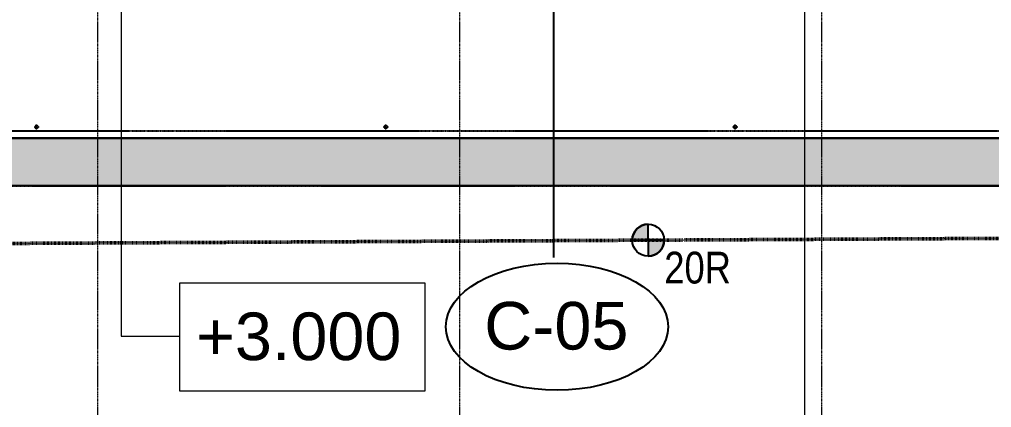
# Model space of a CAD drawing. Header units: millimetres. Extents: x 813027 to 1148939, y -931049 to -10.
# Drawn here: x 974771 to 1005388, y -127742 to -115510 of the extents above; entities that cross this region are included whole.
import ezdxf

# ---------------------------------------------------------------- set-up
doc = ezdxf.new("R2010")
doc.units = ezdxf.units.MM
for name, pattern in [('DPA_Boundary 100', [7.5, 0, -1.5, 3, -1.5, 0, -1.5]), ('DPA_Grid _ Level 500', [5.5, 2.75, -0.75, 1.25, -0.75]), ('DPA_Hidden 100', [6, 4, -2])]:
    doc.linetypes.add(name, pattern=pattern)
for name, color, linetype, lineweight in [('A-ANNO-NOTE', 3, 'Continuous', 25), ('A-DETL', 1, 'Continuous', 25), ('A-WALL-PATT', 1, 'Continuous', 25), ('G-ANNO-TEXT', 3, 'Continuous', 9), ('I-WALL', 5, 'Continuous', 25), ('P-PIPE', 2, 'Continuous', 9), ('P-PIPE-CNTR', 2, 'Continuous', 9), ('S-GRID', 251, 'Continuous', 9), ('WALL-A', 3, 'Continuous', 25)]:
    doc.layers.add(name, color=color, linetype=linetype, lineweight=lineweight)
doc.styles.add('Arial Narrow_1', font='ARIALN.TTF', dxfattribs={"height": 1000})
doc.styles.add('Arial_1', font='arial.ttf', dxfattribs={"height": 1500})
pattern_1 = [(50, (-6.3, 1.8), (4554.602, -398.476), [476.25, -5238.75]), (355, (-6.3, 2), (-881.071, 4776.42), [381, -4191]), (100.451, (373, -31.4), (3673.565, 4377.916), [404.75, -4452.252]), (46.184, (-6.3, 1272), (6776.978, -1051.07), [714.375, -7858.125]), (96.636, (558.4, 1184), (5935.065, 6185.69), [607.126, -6678.38]), (351.184, (-6, 1272), (5935.12, 6185.636), [571.5, -6286.5]), (21, (628.7, 954.3), (3790.359, -2556.63), [476.25, -5238.75]), (326, (628.7, 954.3), (1545.052, 4604.703), [381, -4191]), (71.451, (944.5, 741.2), (5335.428, 2048.032), [404.75, -4452.252]), (37.5, (-6.3, 1.8), (77.215, 2113.876), [16.764, -4123.436, 16.764, -4237.736, -4206.875]), (37.5, (-6.3, 1.8), (77.215, 2113.876), [-8394.7, 16.764, -4190.111]), (7.5, (-6.3, 1.8), (1670.4916, 2504.5144), [16.764, -2408.936, 16.764, -4028.186, -1603.375]), (7.5, (-6.3, 1.8), (1670.4916, 2504.5144), [-6470.65, 16.764, -1586.611]), (327.5, (-1422.4, 1.8), (3389.7725, -143.2234), [16.764, -1570.736, 16.764, -4936.236, -6572.25]), (327.5, (-1422.4, 1.8), (3389.7725, -143.2234), [-6540.5, 16.764, -6555.486]), (317.5, (-2057.4, 1.8), (3703.232, 635.667), [16.764, -2046.986, 16.764, -3272.536, -4667.25]), (317.5, (-2057.4, 1.8), (3703.232, 635.667), [-5353.05, 16.764, -4650.486])]

# ---------------------------------------------------------------- blocks, each defined once
blk = doc.blocks.new('DPA-AR_Ceiling Tags - Ceiling Tags-15141860-4160 - LOWER PLATFORM LEVEL - REFLECTED CEILING GENERAL PLAN')
at = {"layer": 'A-ANNO-NOTE'}
blk.add_ellipse((0, 0), major_axis=(-7, 0), ratio=0.571429, dxfattribs=at)
blk = doc.blocks.new('DPA-AR_GM_ROW_Node - Micro-12676128-4160 - LOWER PLATFORM LEVEL - REFLECTED CEILING GENERAL PLAN')
at = {"layer": 'A-ANNO-NOTE', "lineweight": 9}
h = blk.add_hatch(color=256, dxfattribs=at)
edge = h.paths.add_edge_path()
edge.add_line((1, 0), (0, 0))
edge.add_line((0, 0), (0, 1))
edge.add_arc((0, 0), 1, 0, 90, ccw=False)
h = blk.add_hatch(color=256, dxfattribs=at)
edge = h.paths.add_edge_path()
edge.add_line((-1, 0), (0, 0))
edge.add_line((0, 0), (0, -1))
edge.add_arc((0, 0), 1, 180, 270, ccw=False)
at = {"layer": 'A-ANNO-NOTE'}
for p, q in [((0, 1), (0, 0)), ((0, 0), (-1, 0)), ((0, -1), (0, 0)), ((0, 0), (1, 0))]:
    blk.add_line(p, q, dxfattribs=at)
blk.add_circle((0, 0), 1, dxfattribs=at)
for start, end in [(360, 90), (180, 270)]:
    blk.add_arc((0, 0), 1, start, end, dxfattribs=at)

msp = doc.modelspace()

# ---------------------------------------------------------------- hatches: boundary and pattern name
at = {"layer": 'A-WALL-PATT', "lineweight": 9}
h = msp.add_hatch(dxfattribs=at)
h.set_pattern_fill('FP_1', color=256, style=0, pattern_type=2)
h.set_pattern_definition(pattern_1)
h.paths.add_polyline_path([(967447.6, -120755), (1055600, -120755), (1055600, -119255), (887139.6, -119255), (887244.5, -120755), (950289.9, -120755)])
h = msp.add_hatch(dxfattribs=at)
h.set_pattern_fill('FP_1', color=256, style=0, pattern_type=2)
h.set_pattern_definition(pattern_1)
h.paths.add_polyline_path([(967447.6, -120755), (1055600, -120755), (1055600, -119255), (887139.6, -119255), (887244.5, -120755), (950289.9, -120755)])

# ---------------------------------------------------------------- linework, layer by layer
at = {"layer": 'A-ANNO-NOTE'}
msp.add_line((991596.2, -113676.6), (991596.2, -123011.4), dxfattribs=at)
at = {"layer": 'A-DETL', "linetype": 'DPA_Hidden 100'}
for p, q in [((887123.5, -119025), (1057100, -119025)), ((887244.5, -120755), (1055600, -120755))]:
    msp.add_line(p, q, dxfattribs=at)
at = {"layer": 'A-DETL', "linetype": 'DPA_Boundary 100', "lineweight": 50}
msp.add_line((887224.8, -123014.8), (1032534.6, -122273.2), dxfattribs=at)
at = {"layer": 'G-ANNO-TEXT', "color": 7}
for p, q in [((999491.2, -111829.3), (999491.2, -129364.6)), ((977972.4, -113137.1), (977972.4, -125497)), ((977972.4, -125497), (979817.5, -125497))]:
    msp.add_line(p, q, dxfattribs=at)
at = {"layer": 'G-ANNO-TEXT', "color": 7, "flags": 128}
msp.add_lwpolyline([(979817.5, -123812.7), (987537.1, -123812.7), (987537.1, -127224.7), (979817.5, -127224.7)], close=True, dxfattribs=at)
at = {"layer": 'I-WALL'}
msp.add_line((1057100, -119255), (887139.6, -119255), dxfattribs=at)
at = {"layer": 'P-PIPE'}
for centre, start, end in [((975310, -118900), 106.95748, 196.95748), ((975310, -118900), 196.95748, 286.95748), ((975310, -118900), 16.95748, 106.95748), ((975310, -118900), 286.95748, 16.95748), ((986310, -118900), 106.95748, 196.95748), ((986310, -118900), 196.95748, 286.95748), ((986310, -118900), 16.95748, 106.95748), ((986310, -118900), 286.95748, 16.95748), ((997312.9, -118900), 106.95748, 196.95748), ((997312.9, -118900), 196.95748, 286.95748), ((997312.9, -118900), 16.95748, 106.95748), ((997312.9, -118900), 286.95748, 16.95748)]:
    msp.add_arc(centre, 54.4, start, end, dxfattribs=at)
at = {"layer": 'P-PIPE-CNTR'}
for p, q in [((975230, -118900), (975390, -118900)), ((975310, -118980), (975310, -118820)), ((986230, -118900), (986390, -118900)), ((986310, -118980), (986310, -118820)), ((997232.9, -118900), (997392.9, -118900)), ((997312.9, -118980), (997312.9, -118820))]:
    msp.add_line(p, q, dxfattribs=at)
at = {"layer": 'S-GRID', "linetype": 'DPA_Grid _ Level 500'}
for p, q in [((977240, -191381.7), (977240, -15135.4)), ((988640, -191381.7), (988640, -15135.4)), ((1000040, -191381.7), (1000040, -15135.4)), ((847220.5, -119025), (1079421.7, -119025))]:
    msp.add_line(p, q, dxfattribs=at)
at = {"layer": 'WALL-A'}
for p, q in [((887139.6, -119255), (1055600, -119255)), ((1055600, -120755), (887244.5, -120755))]:
    msp.add_line(p, q, dxfattribs=at)

# ---------------------------------------------------------------- block references
at = {"layer": 'A-ANNO-NOTE', "xscale": 500, "yscale": 500, "zscale": 500, "rotation": 90.00000000000034}
msp.add_blockref('DPA-AR_GM_ROW_Node - Micro-12676128-4160 - LOWER PLATFORM LEVEL - REFLECTED CEILING GENERAL PLAN', (994572.8, -122467), dxfattribs=at)
at = {"layer": 'A-ANNO-NOTE', "xscale": 500, "yscale": 500, "zscale": 500}
msp.add_blockref('DPA-AR_Ceiling Tags - Ceiling Tags-15141860-4160 - LOWER PLATFORM LEVEL - REFLECTED CEILING GENERAL PLAN', (991701.7, -125194.2), dxfattribs=at)

# ---------------------------------------------------------------- texts
at = {"layer": 'A-ANNO-NOTE', "lineweight": 9, "insert": (989409.6, -124413.2), "char_height": 1500, "width": 5571.728, "attachment_point": 1, "style": 'Arial_1'}
msp.add_mtext('C-05', dxfattribs=at)
at = {"layer": 'G-ANNO-TEXT', "color": 7, "attachment_point": 1}
for s, insert, char_height, width, style in [('20R', (995079.7, -122831.4), 1000, 2605.484, 'Arial Narrow_1'), ('+3.000', (980333.5, -124747), 1500, 7976.791, 'Arial_1')]:
    msp.add_mtext(s, dxfattribs=dict(at, insert=insert, char_height=char_height, width=width, style=style))

doc.saveas('drawing.dxf')
